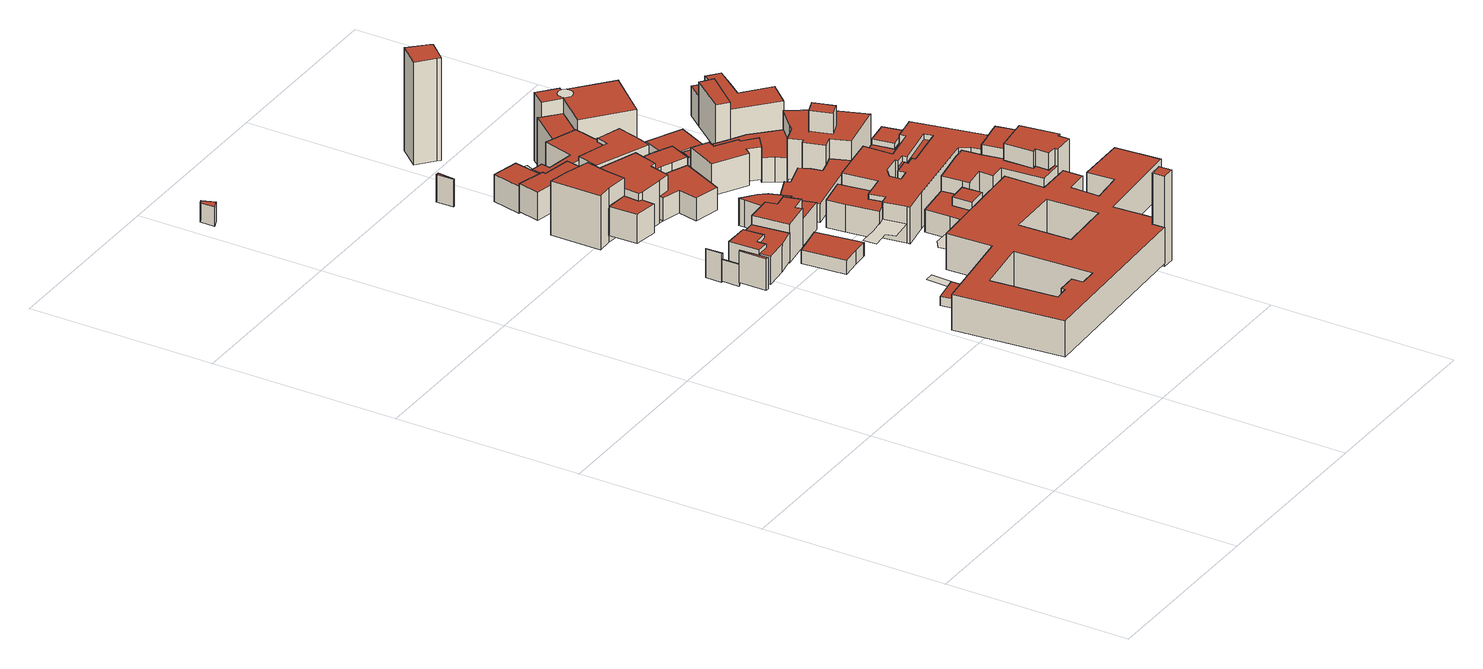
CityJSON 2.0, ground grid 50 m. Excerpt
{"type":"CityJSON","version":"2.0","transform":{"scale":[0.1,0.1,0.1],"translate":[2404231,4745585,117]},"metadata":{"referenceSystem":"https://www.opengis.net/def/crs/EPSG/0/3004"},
"CityObjects":{
"building1":{"type":"Building","attributes":{"ELEVATION":147.63,"GRONDA":156.23,"PIEDE":147.63,"ALTEZZA":8.6,"VOLUME":718.62},"geometry":[{"type":"Solid","lod":"2","boundaries":[[[[0,1,2,3]],[[0,3,4,5]],[[3,2,6,4]],[[2,1,7,6]],[[1,0,5,7]],[[5,4,6,7]]]],"semantics":{"surfaces":[{"type":"GroundSurface"},{"type":"WallSurface","hasWindows":1},{"type":"RoofSurface"}],"values":[[0,1,1,1,1,2]]}}]},
"building2":{"type":"Building","attributes":{"ELEVATION":146.5,"GRONDA":152.38,"PIEDE":146.51,"ALTEZZA":5.87,"VOLUME":160.43},"geometry":[{"type":"Solid","lod":"2","boundaries":[[[[8,9,10,11]],[[8,11,12,13]],[[11,10,14,12]],[[10,9,15,14]],[[9,8,13,15]],[[13,12,14,15]]]],"semantics":{"surfaces":[{"type":"GroundSurface"},{"type":"WallSurface","hasWindows":1},{"type":"WallSurface","hasWindows":0},{"type":"RoofSurface"}],"values":[[0,1,1,2,2,3]]}}]},
"building3":{"type":"Building","attributes":{"ELEVATION":149.5,"GRONDA":151.96,"PIEDE":149.51,"ALTEZZA":2.45,"VOLUME":75.44},"geometry":[{"type":"Solid","lod":"2","boundaries":[[[[16,17,18,19,20]],[[16,20,21,22]],[[20,19,23,21]],[[19,18,24,23]],[[18,17,25,24]],[[17,16,22,25]],[[22,21,23,24,25]]]],"semantics":{"surfaces":[{"type":"GroundSurface"},{"type":"WallSurface","hasWindows":1},{"type":"WallSurface","hasWindows":0},{"type":"RoofSurface"}],"values":[[0,1,1,2,1,1,3]]}}]},
"building4":{"type":"Building","attributes":{"ELEVATION":146.25,"GRONDA":153.96,"PIEDE":146.25,"ALTEZZA":7.71,"VOLUME":1064.03},"geometry":[{"type":"Solid","lod":"2","boundaries":[[[[26,27,28,29]],[[26,29,30,31]],[[29,28,32,30]],[[28,27,33,32]],[[27,26,31,33]],[[31,30,32,33]]]],"semantics":{"surfaces":[{"type":"GroundSurface"},{"type":"WallSurface","hasWindows":0},{"type":"WallSurface","hasWindows":1},{"type":"RoofSurface"}],"values":[[0,1,2,2,1,3]]}}]},
"building5":{"type":"Building","attributes":{"ELEVATION":152,"GRONDA":0,"PIEDE":152,"ALTEZZA":0,"VOLUME":0},"geometry":[{"type":"MultiSurface","lod":"0","boundaries":[[[25,34,35,22]]]}]},
"building6":{"type":"Building","attributes":{"ELEVATION":146.75,"GRONDA":155.96,"PIEDE":146.75,"ALTEZZA":9.21,"VOLUME":420.38},"geometry":[{"type":"Solid","lod":"2","boundaries":[[[[36,37,38,39,40,41]],[[36,41,42,43]],[[41,40,44,42]],[[40,39,45,44]],[[39,38,46,45]],[[38,37,47,46]],[[37,36,43,47]],[[43,42,44,45,46,47]]]],"semantics":{"surfaces":[{"type":"GroundSurface"},{"type":"WallSurface","hasWindows":0},{"type":"WallSurface","hasWindows":1},{"type":"RoofSurface"}],"values":[[0,1,1,1,1,2,1,3]]}}]},
"building7":{"type":"Building","attributes":{"ELEVATION":147.45,"GRONDA":155.09,"PIEDE":147.45,"ALTEZZA":7.64,"VOLUME":568.87},"geometry":[{"type":"Solid","lod":"2","boundaries":[[[[48,49,50,51,52,53,54,55,56]],[[48,56,57,58]],[[56,55,59,57]],[[55,54,60,59]],[[54,53,61,60]],[[53,52,62,61]],[[52,51,63,62]],[[51,50,64,63]],[[50,49,65,64]],[[49,48,58,65]],[[58,57,59,60,61,62,63,64,65]]]],"semantics":{"surfaces":[{"type":"GroundSurface"},{"type":"WallSurface","hasWindows":0},{"type":"WallSurface","hasWindows":1},{"type":"RoofSurface"}],"values":[[0,1,1,2,1,1,1,2,2,2,3]]}}]},
"building8":{"type":"Building","attributes":{"ELEVATION":147.99,"GRONDA":151.74,"PIEDE":147.99,"ALTEZZA":3.75,"VOLUME":418.33},"geometry":[{"type":"Solid","lod":"2","boundaries":[[[[66,67,68,69,70,71]],[[66,71,72,73]],[[71,70,74,72]],[[70,69,75,74]],[[69,68,76,75]],[[68,67,77,76]],[[67,66,73,77]],[[73,72,74,75,76,77]]]],"semantics":{"surfaces":[{"type":"GroundSurface"},{"type":"WallSurface","hasWindows":1},{"type":"WallSurface","hasWindows":0},{"type":"RoofSurface"}],"values":[[0,1,1,2,1,1,2,3]]}}]},
"building9":{"type":"Building","attributes":{"ELEVATION":146.97,"GRONDA":154.86,"PIEDE":146.97,"ALTEZZA":7.89,"VOLUME":375.93},"geometry":[{"type":"Solid","lod":"2","boundaries":[[[[78,79,80,81,82,83]],[[78,83,84,85]],[[83,82,86,84]],[[82,81,87,86]],[[81,80,88,87]],[[80,79,89,88]],[[79,78,85,89]],[[85,84,86,87,88,89]]]],"semantics":{"surfaces":[{"type":"GroundSurface"},{"type":"WallSurface","hasWindows":0},{"type":"WallSurface","hasWindows":1},{"type":"RoofSurface"}],"values":[[0,1,2,1,2,1,1,3]]}}]},
"building10":{"type":"Building","attributes":{"ELEVATION":145.1,"GRONDA":159.84,"PIEDE":145.1,"ALTEZZA":14.74,"VOLUME":2563.65},"geometry":[{"type":"Solid","lod":"2","boundaries":[[[[90,91,92,93,94,95,96]],[[90,96,97,98]],[[96,95,99,97]],[[95,94,100,99]],[[94,93,101,100]],[[93,92,102,101]],[[92,91,103,102]],[[91,90,98,103]],[[98,97,99,100,101,102,103]]]],"semantics":{"surfaces":[{"type":"GroundSurface"},{"type":"WallSurface","hasWindows":1},{"type":"WallSurface","hasWindows":0},{"type":"RoofSurface"}],"values":[[0,1,1,2,1,1,2,1,3]]}}]},
"building11":{"type":"Building","attributes":{"ELEVATION":146.97,"GRONDA":157.47,"PIEDE":146.97,"ALTEZZA":10.5,"VOLUME":938.72},"geometry":[{"type":"Solid","lod":"2","boundaries":[[[[104,105,106,107,108,109,110,111]],[[104,111,112,113]],[[111,110,114,112]],[[110,109,115,114]],[[109,108,116,115]],[[108,107,117,116]],[[107,106,118,117]],[[106,105,119,118]],[[105,104,113,119]],[[113,112,114,115,116,117,118,119]]]],"semantics":{"surfaces":[{"type":"GroundSurface"},{"type":"WallSurface","hasWindows":1},{"type":"WallSurface","hasWindows":0},{"type":"RoofSurface"}],"values":[[0,1,1,2,1,2,2,2,1,3]]}}]},
"building12":{"type":"Building","attributes":{"ELEVATION":150.5,"GRONDA":160.26,"PIEDE":150.5,"ALTEZZA":9.76,"VOLUME":18080.33},"geometry":[{"type":"Solid","lod":"2","boundaries":[[[[120,121,122,123]],[[124,125,126,127,128,129,130,131,132,133,134,135,136,137,138,121,120,139],[140,141,142,143],[144,145,146,147,148,149,150,151]],[[124,139,152,153]],[[139,120,123,152]],[[121,138,154,122]],[[138,137,155,154]],[[137,136,156,155]],[[136,135,157,156]],[[135,134,158,157]],[[134,133,159,158]],[[133,132,160,159]],[[132,131,161,160]],[[131,130,162,161]],[[130,129,163,162]],[[129,128,164,163]],[[128,127,165,164]],[[127,126,166,165]],[[126,125,167,166]],[[125,124,153,167]],[[140,143,168,169]],[[143,142,170,168]],[[142,141,171,170]],[[141,140,169,171]],[[144,151,172,173]],[[151,150,174,172]],[[150,149,175,174]],[[149,148,176,175]],[[148,147,177,176]],[[147,146,178,177]],[[146,145,179,178]],[[145,144,173,179]],[[153,152,123,122,154,155,156,157,158,159,160,161,162,163,164,165,166,167],[169,168,170,171],[173,172,174,175,176,177,178,179]]]],"semantics":{"surfaces":[{"type":"WallSurface","hasWindows":1},{"type":"GroundSurface"},{"type":"WallSurface","hasWindows":0},{"type":"RoofSurface"}],"values":[[0,1,0,2,2,0,0,2,0,0,0,2,0,2,2,0,0,2,2,0,0,2,2,2,0,2,2,0,0,0,0,3]]}}]},
"building13":{"type":"Building","attributes":{"ELEVATION":152.48,"GRONDA":0,"PIEDE":152.48,"ALTEZZA":0,"VOLUME":0},"geometry":[{"type":"MultiSurface","lod":"0","boundaries":[[[180,181,182,183,184,185,186,187,188]]]}]},
"building14":{"type":"Building","attributes":{"ELEVATION":152.21,"GRONDA":0,"PIEDE":152.21,"ALTEZZA":0,"VOLUME":0},"geometry":[{"type":"MultiSurface","lod":"0","boundaries":[[[189,190,191,192,193]]]}]},
"building15":{"type":"Building","attributes":{"ELEVATION":144.74,"GRONDA":152.19,"PIEDE":144.74,"ALTEZZA":7.45,"VOLUME":151.98},"geometry":[{"type":"Solid","lod":"2","boundaries":[[[[194,195,196,197]],[[194,197,198,199]],[[197,196,200,198]],[[196,195,201,200]],[[195,194,199,201]],[[199,198,200,201]]]],"semantics":{"surfaces":[{"type":"GroundSurface"},{"type":"WallSurface","hasWindows":1},{"type":"WallSurface","hasWindows":0},{"type":"RoofSurface"}],"values":[[0,1,1,2,1,3]]}}]},
"building16":{"type":"Building","attributes":{"ELEVATION":147.12,"GRONDA":154.49,"PIEDE":147.12,"ALTEZZA":7.37,"VOLUME":741.38},"geometry":[{"type":"Solid","lod":"2","boundaries":[[[[202,203,204,205,206,207,208,209,210,211,212,213,214,215,216]],[[202,216,217,218]],[[216,215,219,217]],[[215,214,220,219]],[[214,213,221,220]],[[213,212,222,221]],[[212,211,223,222]],[[211,210,224,223]],[[210,209,225,224]],[[209,208,226,225]],[[208,207,227,226]],[[207,206,228,227]],[[206,205,229,228]],[[205,204,230,229]],[[204,203,231,230]],[[203,202,218,231]],[[218,217,219,220,221,222,223,224,225,226,227,228,229,230,231]]]],"semantics":{"surfaces":[{"type":"GroundSurface"},{"type":"WallSurface","hasWindows":0},{"type":"WallSurface","hasWindows":1},{"type":"RoofSurface"}],"values":[[0,1,1,2,1,2,1,2,2,2,2,2,1,1,1,1,3]]}}]},
"building17":{"type":"Building","attributes":{"ELEVATION":145.19,"GRONDA":152.9,"PIEDE":145.19,"ALTEZZA":7.71,"VOLUME":655.94},"geometry":[{"type":"Solid","lod":"2","boundaries":[[[[232,233,234,235,236,237,238,239]],[[232,239,240,241]],[[239,238,242,240]],[[238,237,243,242]],[[237,236,244,243]],[[236,235,245,244]],[[235,234,246,245]],[[234,233,247,246]],[[233,232,241,247]],[[241,240,242,243,244,245,246,247]]]],"semantics":{"surfaces":[{"type":"GroundSurface"},{"type":"WallSurface","hasWindows":1},{"type":"WallSurface","hasWindows":0},{"type":"RoofSurface"}],"values":[[0,1,1,2,1,1,2,1,2,3]]}}]},
"building18":{"type":"Building","attributes":{"ELEVATION":144.65,"GRONDA":152.09,"PIEDE":144.65,"ALTEZZA":7.44,"VOLUME":450.4},"geometry":[{"type":"Solid","lod":"2","boundaries":[[[[248,249,250,251,252]],[[248,252,253,254]],[[252,251,255,253]],[[251,250,256,255]],[[250,249,257,256]],[[249,248,254,257]],[[254,253,255,256,257]]]],"semantics":{"surfaces":[{"type":"GroundSurface"},{"type":"WallSurface","hasWindows":0},{"type":"WallSurface","hasWindows":1},{"type":"RoofSurface"}],"values":[[0,1,2,1,2,2,3]]}}]},
"building19":{"type":"Building","attributes":{"ELEVATION":145.31,"GRONDA":156.93,"PIEDE":145.31,"ALTEZZA":11.62,"VOLUME":2138.58},"geometry":[{"type":"Solid","lod":"2","boundaries":[[[[258,259,260,261,262,263,264,265,266,267]],[[258,267,268,269]],[[267,266,270,268]],[[266,265,271,270]],[[265,264,272,271]],[[264,263,273,272]],[[263,262,274,273]],[[262,261,275,274]],[[261,260,276,275]],[[260,259,277,276]],[[259,258,269,277]],[[269,268,270,271,272,273,274,275,276,277]]]],"semantics":{"surfaces":[{"type":"GroundSurface"},{"type":"WallSurface","hasWindows":1},{"type":"WallSurface","hasWindows":0},{"type":"RoofSurface"}],"values":[[0,1,2,2,1,1,2,1,2,1,2,3]]}}]},
"building20":{"type":"Building","attributes":{"ELEVATION":149.61,"GRONDA":174.24,"PIEDE":149.61,"ALTEZZA":24.63,"VOLUME":284.19},"geometry":[{"type":"Solid","lod":"2","boundaries":[[[[278,279,280,281,282]],[[278,282,283,284]],[[282,281,285,283]],[[281,280,286,285]],[[280,279,287,286]],[[279,278,284,287]],[[284,283,285,286,287]]]],"semantics":{"surfaces":[{"type":"GroundSurface"},{"type":"WallSurface","hasWindows":1},{"type":"WallSurface","hasWindows":0},{"type":"RoofSurface"}],"values":[[0,1,2,1,1,1,3]]}}]},
"building21":{"type":"Building","attributes":{"ELEVATION":148.17,"GRONDA":155.77,"PIEDE":148.17,"ALTEZZA":7.6,"VOLUME":708.4},"geometry":[{"type":"Solid","lod":"2","boundaries":[[[[288,289,290,291,292,293,294,295]],[[288,295,296,297]],[[295,294,298,296]],[[294,293,299,298]],[[293,292,300,299]],[[292,291,301,300]],[[291,290,302,301]],[[290,289,303,302]],[[289,288,297,303]],[[297,296,298,299,300,301,302,303]]]],"semantics":{"surfaces":[{"type":"GroundSurface"},{"type":"WallSurface","hasWindows":0},{"type":"WallSurface","hasWindows":1},{"type":"RoofSurface"}],"values":[[0,1,2,2,2,2,1,2,2,3]]}}]},
"building22":{"type":"Building","attributes":{"ELEVATION":146.54,"GRONDA":152.69,"PIEDE":146.54,"ALTEZZA":6.15,"VOLUME":789.24},"geometry":[{"type":"Solid","lod":"2","boundaries":[[[[304,305,306,307,308,309,310,311,312,313,314]],[[304,314,315,316]],[[314,313,317,315]],[[313,312,318,317]],[[312,311,319,318]],[[311,310,320,319]],[[310,309,321,320]],[[309,308,322,321]],[[308,307,323,322]],[[307,306,324,323]],[[306,305,325,324]],[[305,304,316,325]],[[316,315,317,318,319,320,321,322,323,324,325]]]],"semantics":{"surfaces":[{"type":"GroundSurface"},{"type":"WallSurface","hasWindows":1},{"type":"WallSurface","hasWindows":0},{"type":"RoofSurface"}],"values":[[0,1,1,1,2,2,2,2,2,1,2,1,3]]}}]},
"building23":{"type":"Building","attributes":{"ELEVATION":149.79,"GRONDA":155.87,"PIEDE":149.79,"ALTEZZA":6.08,"VOLUME":456.03},"geometry":[{"type":"Solid","lod":"2","boundaries":[[[[326,327,328,329]],[[330,331,332,327,326,333,334]],[[330,334,335,336]],[[334,333,337,335]],[[333,326,329,337]],[[327,332,338,328]],[[332,331,339,338]],[[331,330,336,339]],[[336,335,337,329,328,338,339]]]],"semantics":{"surfaces":[{"type":"WallSurface","hasWindows":1},{"type":"GroundSurface"},{"type":"WallSurface","hasWindows":0},{"type":"RoofSurface"}],"values":[[0,1,0,0,2,2,0,0,3]]}}]},
"building24":{"type":"Building","attributes":{"ELEVATION":149.79,"GRONDA":158.22,"PIEDE":149.79,"ALTEZZA":8.43,"VOLUME":233.08},"geometry":[{"type":"Solid","lod":"2","boundaries":[[[[340,341,332,331,330]],[[340,330,342,343]],[[330,331,344,342]],[[331,332,345,344]],[[332,341,346,345]],[[341,340,343,346]],[[343,342,344,345,346]]]],"semantics":{"surfaces":[{"type":"GroundSurface"},{"type":"WallSurface","hasWindows":0},{"type":"WallSurface","hasWindows":1},{"type":"RoofSurface"}],"values":[[0,1,2,1,2,2,3]]}}]},
"building25":{"type":"Building","attributes":{"ELEVATION":145.35,"GRONDA":154.94,"PIEDE":145.35,"ALTEZZA":9.59,"VOLUME":631.07},"geometry":[{"type":"Solid","lod":"2","boundaries":[[[[347,348,349,259,258,350,351]],[[347,351,352,353]],[[351,350,354,352]],[[350,258,355,354]],[[258,259,356,355]],[[259,349,357,356]],[[349,348,358,357]],[[348,347,353,358]],[[353,352,354,355,356,357,358]]]],"semantics":{"surfaces":[{"type":"GroundSurface"},{"type":"WallSurface","hasWindows":0},{"type":"WallSurface","hasWindows":1},{"type":"RoofSurface"}],"values":[[0,1,1,1,2,2,2,2,3]]}}]},
"building26":{"type":"Building","attributes":{"ELEVATION":142.61,"GRONDA":152.37,"PIEDE":142.61,"ALTEZZA":9.76,"VOLUME":1288.16},"geometry":[{"type":"Solid","lod":"2","boundaries":[[[[359,360,361,362,363,364,365,366,367,368,369,370,371,372]],[[359,372,373,374]],[[372,371,375,373]],[[371,370,376,375]],[[370,369,377,376]],[[369,368,378,377]],[[368,367,379,378]],[[367,366,380,379]],[[366,365,381,380]],[[365,364,382,381]],[[364,363,383,382]],[[363,362,384,383]],[[362,361,385,384]],[[361,360,386,385]],[[360,359,374,386]],[[374,373,375,376,377,378,379,380,381,382,383,384,385,386]]]],"semantics":{"surfaces":[{"type":"GroundSurface"},{"type":"WallSurface","hasWindows":1},{"type":"WallSurface","hasWindows":0},{"type":"RoofSurface"}],"values":[[0,1,2,1,1,2,2,2,2,1,1,1,2,1,2,3]]}}]},
"building27":{"type":"Building","attributes":{"ELEVATION":147.6,"GRONDA":152.64,"PIEDE":147.6,"ALTEZZA":5.04,"VOLUME":948.86},"geometry":[{"type":"Solid","lod":"2","boundaries":[[[[387,388,389,390,391,392,393,394,395,396]],[[387,396,397,398]],[[396,395,399,397]],[[395,394,400,399]],[[394,393,401,400]],[[393,392,402,401]],[[392,391,403,402]],[[391,390,404,403]],[[390,389,405,404]],[[389,388,406,405]],[[388,387,398,406]],[[398,397,399,400,401,402,403,404,405,406]]]],"semantics":{"surfaces":[{"type":"GroundSurface"},{"type":"WallSurface","hasWindows":0},{"type":"WallSurface","hasWindows":1},{"type":"RoofSurface"}],"values":[[0,1,1,1,1,1,1,2,2,1,2,3]]}}]},
"building28":{"type":"Building","attributes":{"ELEVATION":119.75,"GRONDA":125.12,"PIEDE":119.75,"ALTEZZA":5.37,"VOLUME":209.1},"geometry":[{"type":"Solid","lod":"2","boundaries":[[[[407,408,409,410]],[[407,410,411,412]],[[410,409,413,411]],[[409,408,414,413]],[[408,407,412,414]],[[412,411,413,414]]]],"semantics":{"surfaces":[{"type":"GroundSurface"},{"type":"WallSurface","hasWindows":1},{"type":"WallSurface","hasWindows":0},{"type":"RoofSurface"}],"values":[[0,1,2,2,1,3]]}}]},
"building29":{"type":"Building","attributes":{"ELEVATION":145.38,"GRONDA":153.38,"PIEDE":145.38,"ALTEZZA":8,"VOLUME":998.79},"geometry":[{"type":"Solid","lod":"2","boundaries":[[[[415,416,417,418,419,420,421,422]],[[423,424,425,426,427,428,429,430]],[[423,430,416,415]],[[430,429,417,416]],[[429,428,418,417]],[[428,427,419,418]],[[427,426,420,419]],[[426,425,421,420]],[[425,424,422,421]],[[424,423,415,422]]]],"semantics":{"surfaces":[{"type":"RoofSurface"},{"type":"GroundSurface"},{"type":"WallSurface","hasWindows":1},{"type":"WallSurface","hasWindows":0}],"values":[[0,1,2,3,3,3,2,3,3,2]]}}]},
"building30":{"type":"Building","attributes":{"ELEVATION":142.4,"GRONDA":0,"PIEDE":142.4,"ALTEZZA":0,"VOLUME":0},"geometry":[{"type":"MultiSurface","lod":"0","boundaries":[[[431,432,433,434]]]}]},
"building31":{"type":"Building","attributes":{"ELEVATION":149.25,"GRONDA":159.87,"PIEDE":149.25,"ALTEZZA":10.62,"VOLUME":1851.14},"geometry":[{"type":"Solid","lod":"2","boundaries":[[[[435,436,437,438,439,440,441,442,443,444,445,446,447,448,449,450,451]],[[435,451,452,453]],[[451,450,454,452]],[[450,449,455,454]],[[449,448,456,455]],[[448,447,457,456]],[[447,446,458,457]],[[446,445,459,458]],[[445,444,460,459]],[[444,443,461,460]],[[443,442,462,461]],[[442,441,463,462]],[[441,440,464,463]],[[440,439,465,464]],[[439,438,466,465]],[[438,437,467,466]],[[437,436,468,467]],[[436,435,453,468]],[[453,452,454,455,456,457,458,459,460,461,462,463,464,465,466,467,468]]]],"semantics":{"surfaces":[{"type":"GroundSurface"},{"type":"WallSurface","hasWindows":0},{"type":"WallSurface","hasWindows":1},{"type":"RoofSurface"}],"values":[[0,1,2,2,2,2,2,2,2,2,1,2,2,1,1,2,1,1,3]]}}]},
"building32":{"type":"Building","attributes":{"ELEVATION":146.84,"GRONDA":155.6,"PIEDE":146.84,"ALTEZZA":8.76,"VOLUME":900.7},"geometry":[{"type":"Solid","lod":"2","boundaries":[[[[469,470,471,472,473,474,475,476,477,478]],[[469,478,479,480]],[[478,477,481,479]],[[477,476,482,481]],[[476,475,483,482]],[[475,474,484,483]],[[474,473,485,484]],[[473,472,486,485]],[[472,471,487,486]],[[471,470,488,487]],[[470,469,480,488]],[[480,479,481,482,483,484,485,486,487,488]]]],"semantics":{"surfaces":[{"type":"GroundSurface"},{"type":"WallSurface","hasWindows":1},{"type":"RoofSurface"}],"values":[[0,1,1,1,1,1,1,1,1,1,1,2]]}}]},
"building33":{"type":"Building","attributes":{"ELEVATION":147.28,"GRONDA":157.23,"PIEDE":147.29,"ALTEZZA":9.94,"VOLUME":5735.47},"geometry":[{"type":"Solid","lod":"2","boundaries":[[[[489,490,491,492]],[[490,493,494,491]],[[495,496,497,498]],[[496,499,500,497]],[[499,501,502,500]],[[501,503,504,502]],[[503,505,506,504]],[[505,507,508,506]],[[507,509,510,508]],[[509,511,512,510]],[[511,513,514,512]],[[513,515,516,514]],[[515,517,518,516]],[[517,519,520,518]],[[519,521,522,520]],[[521,523,524,522]],[[523,495,498,524]],[[494,525,526,527,528,529,530,531,532,533,534,535,536,537,538,539,540,541,492,491],[498,497,500,502,504,506,508,510,512,514,516,518,520,522,524]],[[493,490,489,542,543,544,545,546,547,548,549,550,551,552,553,554,555,556,557,558],[495,523,521,519,517,515,513,511,509,507,505,503,501,499,496]],[[493,558,525,494]],[[558,557,526,525]],[[557,556,527,526]],[[556,555,528,527]],[[555,554,529,528]],[[554,553,530,529]],[[553,552,531,530]],[[552,551,532,531]],[[551,550,533,532]],[[550,549,534,533]],[[549,548,535,534]],[[548,547,536,535]],[[547,546,537,536]],[[546,545,538,537]],[[545,544,539,538]],[[544,543,540,539]],[[543,542,541,540]],[[542,489,492,541]]]],"semantics":{"surfaces":[{"type":"WallSurface","hasWindows":0},{"type":"WallSurface","hasWindows":1},{"type":"RoofSurface"},{"type":"GroundSurface"}],"values":[[0,1,1,0,0,0,0,1,0,0,0,1,0,0,1,0,0,2,3,1,1,0,0,0,0,1,1,0,0,0,1,1,1,0,0,1,1]]}}]},
"building34":{"type":"Building","attributes":{"ELEVATION":149.25,"GRONDA":156.27,"PIEDE":149.25,"ALTEZZA":7.02,"VOLUME":69.51},"geometry":[{"type":"Solid","lod":"2","boundaries":[[[[559,435,451,560]],[[559,560,561,562]],[[560,451,563,561]],[[451,435,564,563]],[[435,559,562,564]],[[562,561,563,564]]]],"semantics":{"surfaces":[{"type":"GroundSurface"},{"type":"WallSurface","hasWindows":0},{"type":"RoofSurface"}],"values":[[0,1,1,1,1,2]]}}]},
"building35":{"type":"Building","attributes":{"ELEVATION":149.61,"GRONDA":164.45,"PIEDE":149.61,"ALTEZZA":14.84,"VOLUME":1698.7},"geometry":[{"type":"Solid","lod":"2","boundaries":[[[[565,566,567,568,569,570,571,572,573,574,575]],[[565,575,576,577]],[[575,574,578,576]],[[574,573,579,578]],[[573,572,580,579]],[[572,571,581,580]],[[571,570,582,581]],[[570,569,583,582]],[[569,568,584,583]],[[568,567,585,584]],[[567,566,586,585]],[[566,565,577,586]],[[577,576,578,579,580,581,582,583,584,585,586]]]],"semantics":{"surfaces":[{"type":"GroundSurface"},{"type":"WallSurface","hasWindows":0},{"type":"WallSurface","hasWindows":1},{"type":"RoofSurface"}],"values":[[0,1,2,1,2,2,2,2,2,2,2,2,3]]}}]},
"building36":{"type":"Building","attributes":{"ELEVATION":145.89,"GRONDA":152.66,"PIEDE":145.89,"ALTEZZA":6.77,"VOLUME":1202.62},"geometry":[{"type":"Solid","lod":"2","boundaries":[[[[587,588,589,590,591,592,593,594,595,596,597,598,599,600,601]],[[587,601,602,603]],[[601,600,604,602]],[[600,599,605,604]],[[599,598,606,605]],[[598,597,607,606]],[[597,596,608,607]],[[596,595,609,608]],[[595,594,610,609]],[[594,593,611,610]],[[593,592,612,611]],[[592,591,613,612]],[[591,590,614,613]],[[590,589,615,614]],[[589,588,616,615]],[[588,587,603,616]],[[603,602,604,605,606,607,608,609,610,611,612,613,614,615,616]]]],"semantics":{"surfaces":[{"type":"GroundSurface"},{"type":"WallSurface","hasWindows":0},{"type":"WallSurface","hasWindows":1},{"type":"RoofSurface"}],"values":[[0,1,1,1,2,1,2,1,1,2,2,2,2,1,2,2,3]]}}]},
"building37":{"type":"Building","attributes":{"ELEVATION":148.03,"GRONDA":155.77,"PIEDE":148.04,"ALTEZZA":7.73,"VOLUME":253.2},"geometry":[{"type":"Solid","lod":"2","boundaries":[[[[617,618,619,620,621,622,623,624,625]],[[617,625,626,627]],[[625,624,628,626]],[[624,623,629,628]],[[623,622,630,629]],[[622,621,631,630]],[[621,620,632,631]],[[620,619,633,632]],[[619,618,634,633]],[[618,617,627,634]],[[627,626,628,629,630,631,632,633,634]]]],"semantics":{"surfaces":[{"type":"GroundSurface"},{"type":"WallSurface","hasWindows":1},{"type":"WallSurface","hasWindows":0},{"type":"RoofSurface"}],"values":[[0,1,2,2,1,2,2,1,2,2,3]]}}]},
"building38":{"type":"Building","attributes":{"ELEVATION":149.59,"GRONDA":162.55,"PIEDE":149.6,"ALTEZZA":12.95,"VOLUME":724.4},"geometry":[{"type":"Solid","lod":"2","boundaries":[[[[573,572,635,636,637,638,639]],[[573,639,640,641]],[[639,638,642,640]],[[638,637,643,642]],[[637,636,644,643]],[[636,635,645,644]],[[635,572,646,645]],[[572,573,641,646]],[[641,640,642,643,644,645,646]]]],"semantics":{"surfaces":[{"type":"GroundSurface"},{"type":"WallSurface","hasWindows":0},{"type":"WallSurface","hasWindows":1},{"type":"RoofSurface"}],"values":[[0,1,2,2,1,1,2,1,3]]}}]},
"building39":{"type":"Building","attributes":{"ELEVATION":143.87,"GRONDA":148.62,"PIEDE":143.87,"ALTEZZA":4.75,"VOLUME":490.45},"geometry":[{"type":"Solid","lod":"2","boundaries":[[[[647,648,649,650,651,652]],[[647,652,653,654]],[[652,651,655,653]],[[651,650,656,655]],[[650,649,657,656]],[[649,648,658,657]],[[648,647,654,658]],[[654,653,655,656,657,658]]]],"semantics":{"surfaces":[{"type":"GroundSurface"},{"type":"WallSurface","hasWindows":0},{"type":"RoofSurface"}],"values":[[0,1,1,1,1,1,1,2]]}}]},
"building40":{"type":"Building","attributes":{"ELEVATION":149.25,"GRONDA":155.29,"PIEDE":149.25,"ALTEZZA":6.04,"VOLUME":138.17},"geometry":[{"type":"Solid","lod":"2","boundaries":[[[[659,559,560,660,661]],[[659,661,662,663]],[[661,660,664,662]],[[660,560,665,664]],[[560,559,666,665]],[[559,659,663,666]],[[663,662,664,665,666]]]],"semantics":{"surfaces":[{"type":"GroundSurface"},{"type":"WallSurface","hasWindows":1},{"type":"RoofSurface"}],"values":[[0,1,1,1,1,1,2]]}}]},
"building41":{"type":"Building","attributes":{"ELEVATION":147.3,"GRONDA":154.88,"PIEDE":147.3,"ALTEZZA":7.58,"VOLUME":361.12},"geometry":[{"type":"Solid","lod":"2","boundaries":[[[[493,558,557,556,667,668]],[[493,668,669,670]],[[668,667,671,669]],[[667,556,672,671]],[[556,557,673,672]],[[557,558,674,673]],[[558,493,670,674]],[[670,669,671,672,673,674]]]],"semantics":{"surfaces":[{"type":"GroundSurface"},{"type":"WallSurface","hasWindows":0},{"type":"WallSurface","hasWindows":1},{"type":"RoofSurface"}],"values":[[0,1,1,2,1,1,2,3]]}}]},
"building42":{"type":"Building","attributes":{"ELEVATION":146.9,"GRONDA":163.41,"PIEDE":146.9,"ALTEZZA":16.51,"VOLUME":377.59},"geometry":[{"type":"Solid","lod":"2","boundaries":[[[[675,676,677,678]],[[675,678,679,680]],[[678,677,681,679]],[[677,676,682,681]],[[676,675,680,682]],[[680,679,681,682]]]],"semantics":{"surfaces":[{"type":"GroundSurface"},{"type":"WallSurface","hasWindows":0},{"type":"WallSurface","hasWindows":1},{"type":"RoofSurface"}],"values":[[0,1,2,2,2,3]]}}]},
"building43":{"type":"Building","attributes":{"ELEVATION":146.9,"GRONDA":157.86,"PIEDE":146.9,"ALTEZZA":10.96,"VOLUME":2430.19},"geometry":[{"type":"Solid","lod":"2","boundaries":[[[[683,684,685,686]],[[687,688,689,690,691,692,693,694,695,684,683,696],[675,678,677,676]],[[687,696,697,698]],[[696,683,686,697]],[[684,695,699,685]],[[695,694,700,699]],[[694,693,701,700]],[[693,692,702,701]],[[692,691,703,702]],[[691,690,704,703]],[[690,689,705,704]],[[689,688,706,705]],[[688,687,698,706]],[[675,676,707,708]],[[676,677,709,707]],[[677,678,710,709]],[[678,675,708,710]],[[698,697,686,685,699,700,701,702,703,704,705,706],[708,707,709,710]]]],"semantics":{"surfaces":[{"type":"WallSurface","hasWindows":1},{"type":"GroundSurface"},{"type":"WallSurface","hasWindows":0},{"type":"RoofSurface"}],"values":[[0,1,2,2,2,0,2,2,2,2,0,0,2,2,2,2,2,3]]}}]},
"building44":{"type":"Building","attributes":{"ELEVATION":147.28,"GRONDA":156.4,"PIEDE":147.29,"ALTEZZA":9.11,"VOLUME":330.25},"geometry":[{"type":"Solid","lod":"2","boundaries":[[[[490,493,668,667,711]],[[490,711,712,713]],[[711,667,714,712]],[[667,668,715,714]],[[668,493,716,715]],[[493,490,713,716]],[[713,712,714,715,716]]]],"semantics":{"surfaces":[{"type":"GroundSurface"},{"type":"WallSurface","hasWindows":1},{"type":"WallSurface","hasWindows":0},{"type":"RoofSurface"}],"values":[[0,1,1,1,2,1,3]]}}]},
"building45":{"type":"Building","attributes":{"ELEVATION":147.51,"GRONDA":154.08,"PIEDE":147.51,"ALTEZZA":6.57,"VOLUME":109.4},"geometry":[{"type":"Solid","lod":"2","boundaries":[[[[717,718,719,720]],[[717,720,721,722]],[[720,719,723,721]],[[719,718,724,723]],[[718,717,722,724]],[[722,721,723,724]]]],"semantics":{"surfaces":[{"type":"GroundSurface"},{"type":"WallSurface","hasWindows":0},{"type":"WallSurface","hasWindows":1},{"type":"RoofSurface"}],"values":[[0,1,2,1,2,3]]}}]},
"building46":{"type":"Building","attributes":{"ELEVATION":146.16,"GRONDA":158.18,"PIEDE":146.16,"ALTEZZA":12.02,"VOLUME":531.85},"geometry":[{"type":"Solid","lod":"2","boundaries":[[[[725,726,727,728]],[[725,728,729,730]],[[728,727,731,729]],[[727,726,732,731]],[[726,725,730,732]],[[730,729,731,732]]]],"semantics":{"surfaces":[{"type":"GroundSurface"},{"type":"WallSurface","hasWindows":1},{"type":"WallSurface","hasWindows":0},{"type":"RoofSurface"}],"values":[[0,1,2,1,1,3]]}}]},
"building47":{"type":"Building","attributes":{"ELEVATION":152.47,"GRONDA":0,"PIEDE":152.47,"ALTEZZA":0,"VOLUME":0},"geometry":[{"type":"MultiSurface","lod":"0","boundaries":[[[733,734,735,736,737,738,739,740,741,742,743,744,745,746,747,748,749,750,751,752]]]}]},
"building48":{"type":"Building","attributes":{"ELEVATION":146.15,"GRONDA":156.18,"PIEDE":146.15,"ALTEZZA":10.03,"VOLUME":1310.41},"geometry":[{"type":"Solid","lod":"2","boundaries":[[[[753,754,755,756,757,726,725,758]],[[753,758,759,760]],[[758,725,761,759]],[[725,726,762,761]],[[726,757,763,762]],[[757,756,764,763]],[[756,755,765,764]],[[755,754,766,765]],[[754,753,760,766]],[[760,759,761,762,763,764,765,766]]]],"semantics":{"surfaces":[{"type":"GroundSurface"},{"type":"WallSurface","hasWindows":0},{"type":"WallSurface","hasWindows":1},{"type":"RoofSurface"}],"values":[[0,1,1,2,2,2,2,1,1,3]]}}]},
"building49":{"type":"Building","attributes":{"ELEVATION":146.19,"GRONDA":154.22,"PIEDE":146.19,"ALTEZZA":8.03,"VOLUME":153.51},"geometry":[{"type":"Solid","lod":"2","boundaries":[[[[758,725,728,767]],[[758,767,768,769]],[[767,728,770,768]],[[728,725,771,770]],[[725,758,769,771]],[[769,768,770,771]]]],"semantics":{"surfaces":[{"type":"GroundSurface"},{"type":"WallSurface","hasWindows":1},{"type":"WallSurface","hasWindows":0},{"type":"RoofSurface"}],"values":[[0,1,2,1,2,3]]}}]},
"building50":{"type":"Building","attributes":{"ELEVATION":123.41,"GRONDA":138.02,"PIEDE":123.41,"ALTEZZA":14.61,"VOLUME":978.7},"geometry":[{"type":"Solid","lod":"2","boundaries":[[[[772,773,774,775,776]],[[772,776,777,778]],[[776,775,779,777]],[[775,774,780,779]],[[774,773,781,780]],[[773,772,778,781]],[[778,777,779,780,781]]]],"semantics":{"surfaces":[{"type":"GroundSurface"},{"type":"WallSurface","hasWindows":1},{"type":"WallSurface","hasWindows":0},{"type":"RoofSurface"}],"values":[[0,1,2,2,2,2,3]]}}]},
"building51":{"type":"Building","attributes":{"ELEVATION":123.41,"GRONDA":142.01,"PIEDE":123.41,"ALTEZZA":18.6,"VOLUME":4469.51},"geometry":[{"type":"Solid","lod":"2","boundaries":[[[[782,783,784,774,773,772,785,786,787]],[[782,787,788,789]],[[787,786,790,788]],[[786,785,791,790]],[[785,772,792,791]],[[772,773,793,792]],[[773,774,794,793]],[[774,784,795,794]],[[784,783,796,795]],[[783,782,789,796]],[[789,788,790,791,792,793,794,795,796]]]],"semantics":{"surfaces":[{"type":"GroundSurface"},{"type":"WallSurface","hasWindows":0},{"type":"WallSurface","hasWindows":1},{"type":"RoofSurface"}],"values":[[0,1,2,2,2,1,1,1,1,1,3]]}}]},
"building52":{"type":"Building","attributes":{"ELEVATION":117.05,"GRONDA":145.02,"PIEDE":117.05,"ALTEZZA":27.97,"VOLUME":1321.09},"geometry":[{"type":"Solid","lod":"2","boundaries":[[[[797,798,799,800,801,802]],[[797,802,803,804]],[[802,801,805,803]],[[801,800,806,805]],[[800,799,807,806]],[[799,798,808,807]],[[798,797,804,808]],[[804,803,805,806,807,808]]]],"semantics":{"surfaces":[{"type":"GroundSurface"},{"type":"WallSurface","hasWindows":0},{"type":"RoofSurface"}],"values":[[0,1,1,1,1,1,1,2]]}}]}
},
"vertices":[
[9,864,306],[13,865,306],[18,790,306],[9,789,306],[9,789,392],[9,864,392],[18,790,392],[13,865,392],
[13,865,295],[9,864,295],[9,911,295],[13,911,295],[13,911,354],[13,865,354],[9,911,354],[9,864,354],
[178,395,325],[203,399,325],[202,353,325],[137,345,325],[130,387,325],[130,387,350],[178,395,350],[137,345,350],[202,353,350],[203,399,350],
[13,911,292],[9,911,292],[9,955,292],[10,955,292],[10,955,370],[13,911,370],[9,955,370],[9,911,370],
[204,454,350],[180,453,350],
[39,826,298],[36,908,298],[102,908,298],[106,853,298],[70,850,298],[71,827,298],[71,827,390],[39,826,390],[70,850,390],[106,853,390],[102,908,390],[36,908,390],
[156,812,305],[103,801,305],[40,796,305],[39,826,305],[71,827,305],[70,850,305],[106,853,305],[102,908,305],[145,910,305],[145,910,381],[156,812,381],[102,908,381],[106,853,381],[70,850,381],[71,827,381],[39,826,381],[40,796,381],[103,801,381],
[258,669,310],[253,669,310],[214,667,310],[164,662,310],[152,779,310],[240,795,310],[240,795,347],[258,669,347],[152,779,347],[164,662,347],[214,667,347],[253,669,347],
[109,1237,300],[106,1195,300],[115,1191,300],[112,1157,300],[50,1166,300],[48,1242,300],[48,1242,379],[109,1237,379],[50,1166,379],[112,1157,379],[115,1191,379],[106,1195,379],
[127,1347,281],[116,1295,281],[109,1237,281],[48,1242,281],[9,1242,281],[9,1378,281],[61,1367,281],[61,1367,428],[127,1347,428],[9,1378,428],[9,1242,428],[48,1242,428],[109,1237,428],[116,1295,428],
[235,824,300],[156,812,300],[145,910,300],[216,915,300],[223,885,300],[258,891,300],[270,848,300],[230,841,300],[230,841,405],[235,824,405],[270,848,405],[258,891,405],[223,885,405],[216,915,405],[145,910,405],[156,812,405],
[565,468,335],[266,451,335],[266,451,433],[565,468,433],[657,363,335],[658,310,335],[599,307,335],[599,230,335],[683,238,335],[677,311,335],[810,313,335],[819,191,335],[572,176,335],[579,58,335],[550,56,335],[552,23,335],[61,4,335],[31,296,335],[271,328,335],[567,361,335],[387,324,335],[392,184,335],[530,191,335],[522,328,335],[284,61,335],[276,272,335],[131,252,335],[148,75,335],[186,78,335],[185,89,335],[236,90,335],[238,60,335],[567,361,433],[657,363,433],[271,328,433],[31,296,433],[61,4,433],[552,23,433],[550,56,433],[579,58,433],[572,176,433],[819,191,433],[810,313,433],[677,311,433],[683,238,433],[599,230,433],[599,307,433],[658,310,433],[522,328,433],[387,324,433],[530,191,433],[392,184,433],[238,60,433],[284,61,433],[236,90,433],[185,89,433],[186,78,433],[148,75,433],[131,252,433],[276,272,433],
[371,620,355],[361,681,355],[340,676,355],[303,671,355],[258,669,355],[253,669,355],[256,634,355],[304,639,355],[310,613,355],
[402,520,352],[342,520,352],[320,504,352],[322,483,352],[403,485,352],
[16,1689,277],[11,1643,277],[9,1643,277],[9,1690,277],[9,1690,352],[16,1689,352],[9,1643,352],[11,1643,352],
[235,824,301],[230,841,301],[270,848,301],[258,891,301],[223,885,301],[216,915,301],[214,931,301],[240,938,301],[243,988,301],[243,1003,301],[280,975,301],[296,954,301],[315,901,301],[301,897,301],[319,836,301],[319,836,375],[235,824,375],[301,897,375],[315,901,375],[296,954,375],[280,975,375],[243,1003,375],[243,988,375],[240,938,375],[214,931,375],[216,915,375],[223,885,375],[258,891,375],[270,848,375],[230,841,375],
[135,1474,282],[133,1466,282],[209,1451,282],[207,1440,282],[198,1396,282],[95,1427,282],[49,1437,282],[62,1495,282],[62,1495,359],[135,1474,359],[49,1437,359],[95,1427,359],[198,1396,359],[207,1440,359],[209,1451,359],[133,1466,359],
[141,1506,277],[135,1474,277],[62,1495,277],[80,1574,277],[150,1557,277],[150,1557,351],[141,1506,351],[80,1574,351],[62,1495,351],[135,1474,351],
[265,1298,283],[247,1233,283],[230,1235,283],[216,1181,283],[182,1184,283],[115,1191,283],[106,1195,283],[109,1237,283],[116,1295,283],[127,1347,283],[127,1347,399],[265,1298,399],[116,1295,399],[109,1237,399],[106,1195,399],[115,1191,399],[182,1184,399],[216,1181,399],[230,1235,399],[247,1233,399],
[586,24,326],[552,23,326],[550,56,326],[579,58,326],[585,59,326],[585,59,572],[586,24,572],[579,58,572],[550,56,572],[552,23,572],
[413,734,312],[376,728,312],[384,686,312],[361,681,312],[340,676,312],[327,762,312],[322,811,312],[399,826,312],[399,826,388],[413,734,388],[322,811,388],[327,762,388],[340,676,388],[361,681,388],[384,686,388],[376,728,388],
[247,1233,295],[267,1230,295],[297,1218,295],[339,1200,295],[286,1088,295],[218,1105,295],[229,1158,295],[179,1171,295],[182,1184,295],[216,1181,295],[230,1235,295],[230,1235,357],[247,1233,357],[216,1181,357],[182,1184,357],[179,1171,357],[229,1158,357],[218,1105,357],[286,1088,357],[339,1200,357],[297,1218,357],[267,1230,357],
[402,520,328],[403,485,328],[403,485,389],[402,520,389],[500,546,328],[449,543,328],[451,489,328],[400,588,328],[494,599,328],[494,599,389],[500,546,389],[400,588,389],[451,489,389],[449,543,389],
[501,526,328],[504,493,328],[500,546,412],[501,526,412],[449,543,412],[451,489,412],[504,493,412],
[339,1200,283],[297,1218,283],[267,1230,283],[308,1283,283],[365,1257,283],[365,1257,379],[339,1200,379],[308,1283,379],[265,1298,379],[247,1233,379],[267,1230,379],[297,1218,379],
[334,1437,256],[328,1440,256],[319,1408,256],[232,1434,256],[207,1440,256],[209,1451,256],[133,1466,256],[135,1474,256],[141,1506,256],[174,1500,256],[169,1476,256],[243,1463,256],[266,1544,256],[351,1512,256],[351,1512,354],[334,1437,354],[266,1544,354],[243,1463,354],[169,1476,354],[174,1500,354],[141,1506,354],[135,1474,354],[133,1466,354],[209,1451,354],[207,1440,354],[232,1434,354],[319,1408,354],[328,1440,354],
[508,921,306],[536,930,306],[556,880,306],[344,841,306],[325,940,306],[392,967,306],[397,953,306],[462,972,306],[475,943,306],[481,915,306],[481,915,356],[508,921,356],[475,943,356],[462,972,356],[397,953,356],[392,967,356],[325,940,356],[344,841,356],[556,880,356],[536,930,356],
[32,2304,28],[9,2295,28],[9,2334,28],[18,2338,28],[18,2338,81],[32,2304,81],[9,2334,81],[9,2295,81],
[334,1437,364],[328,1440,364],[319,1408,364],[232,1434,364],[218,1377,364],[363,1320,364],[374,1350,364],[393,1418,364],[334,1437,284],[393,1418,284],[374,1350,284],[363,1320,284],[218,1377,284],[232,1434,284],[319,1408,284],[328,1440,284],
[296,1612,254],[219,1651,254],[196,1608,254],[276,1569,254],
[628,569,322],[639,511,322],[632,511,322],[636,431,322],[647,433,322],[647,396,322],[673,396,322],[673,388,322],[608,386,322],[598,497,322],[558,495,322],[558,533,322],[501,526,322],[500,546,322],[494,599,322],[589,616,322],[622,619,322],[622,619,429],[628,569,429],[589,616,429],[494,599,429],[500,546,429],[501,526,429],[558,533,429],[558,495,429],[598,497,429],[608,386,429],[673,388,429],[673,396,429],[647,396,429],[647,433,429],[636,431,429],[632,511,429],[639,511,429],
[457,1068,298],[431,1094,298],[418,1078,298],[331,1129,298],[370,1210,298],[414,1185,298],[404,1167,298],[460,1132,298],[456,1126,298],[492,1095,298],[492,1095,386],[457,1068,386],[456,1126,386],[460,1132,386],[404,1167,386],[414,1185,386],[370,1210,386],[331,1129,386],[418,1078,386],[431,1094,386],
[712,816,303],[682,811,303],[682,811,402],[712,816,402],[648,805,303],[648,805,402],[543,746,303],[566,749,303],[566,749,402],[543,746,402],[569,737,303],[569,737,402],[681,758,303],[681,758,402],[685,734,303],[685,734,402],[571,715,303],[571,715,402],[570,725,303],[570,725,402],[546,720,303],[546,720,402],[546,730,303],[546,730,402],[502,723,303],[502,723,402],[506,703,303],[506,703,402],[475,697,303],[475,697,402],[472,728,303],[472,728,402],[493,746,303],[493,746,402],[542,753,303],[542,753,402],[652,789,402],[563,772,402],[559,851,402],[426,831,402],[438,738,402],[413,734,402],[376,728,402],[384,686,402],[361,681,402],[371,620,402],[372,611,402],[443,624,402],[666,655,402],[682,630,402],[694,581,402],[718,585,402],[759,593,402],[759,593,303],[718,585,303],[694,581,303],[682,630,303],[666,655,303],[443,624,303],[372,611,303],[371,620,303],[361,681,303],[384,686,303],[376,728,303],[413,734,303],[438,738,303],[426,831,303],[559,851,303],[563,772,303],[652,789,303],
[647,572,322],[641,622,322],[641,622,393],[647,572,393],[622,619,393],[628,569,393],
[729,389,326],[673,388,326],[673,396,326],[647,396,326],[647,433,326],[636,431,326],[632,511,326],[639,511,326],[722,522,326],[737,420,326],[728,418,326],[728,418,475],[729,389,475],[737,420,475],[722,522,475],[639,511,475],[632,511,475],[636,431,475],[647,433,475],[647,396,475],[673,396,475],[673,388,475],
[595,1090,289],[547,1045,289],[531,1030,289],[488,1016,289],[476,1043,289],[457,1068,289],[492,1095,289],[456,1126,289],[460,1132,289],[404,1167,289],[414,1185,289],[370,1210,289],[385,1242,289],[494,1174,289],[531,1154,289],[531,1154,357],[595,1090,357],[494,1174,357],[385,1242,357],[370,1210,357],[414,1185,357],[404,1167,357],[460,1132,357],[456,1126,357],[492,1095,357],[457,1068,357],[476,1043,357],[488,1016,357],[531,1030,357],[547,1045,357],
[546,730,310],[543,746,310],[566,749,310],[569,737,310],[681,758,310],[685,734,310],[571,715,310],[570,725,310],[546,720,310],[546,720,388],[546,730,388],[570,725,388],[571,715,388],[685,734,388],[681,758,388],[569,737,388],[566,749,388],[543,746,388],
[628,569,326],[647,572,326],[694,581,326],[718,585,326],[731,524,326],[731,524,456],[722,522,456],[718,585,456],[694,581,456],[647,572,456],[628,569,456],[639,511,456],
[363,1320,269],[374,1350,269],[422,1328,269],[443,1376,269],[537,1331,269],[501,1256,269],[501,1256,316],[363,1320,316],[537,1331,316],[443,1376,316],[422,1328,316],[374,1350,316],
[694,581,322],[641,625,322],[682,630,322],[682,630,383],[694,581,383],[641,625,383],[641,622,383],[647,572,383],
[610,858,303],[619,800,303],[619,800,379],[648,805,379],[610,858,379],[559,851,379],[563,772,379],[652,789,379],
[598,948,299],[562,935,299],[545,991,299],[581,1005,299],[581,1005,464],[598,948,464],[545,991,464],[562,935,464],
[660,977,299],[640,1022,299],[640,1022,409],[660,977,409],[556,880,299],[536,930,299],[508,921,299],[490,977,299],[502,981,299],[488,1016,299],[531,1030,299],[547,1045,299],[595,1090,299],[686,906,299],[686,906,409],[556,880,409],[595,1090,409],[547,1045,409],[531,1030,409],[488,1016,409],[502,981,409],[490,977,409],[508,921,409],[536,930,409],[562,935,409],[598,948,409],[545,991,409],[581,1005,409],
[671,866,303],[671,866,394],[682,811,394],[610,858,394],[619,800,394],[648,805,394],
[712,816,305],[682,811,305],[671,866,305],[700,870,305],[700,870,371],[712,816,371],[671,866,371],[682,811,371],
[635,1302,292],[560,1214,292],[531,1237,292],[603,1326,292],[603,1326,412],[635,1302,412],[531,1237,412],[560,1214,412],
[488,1600,355],[493,1603,355],[497,1607,355],[499,1613,355],[500,1618,355],[499,1623,355],[496,1629,355],[492,1633,355],[486,1636,355],[480,1636,355],[475,1635,355],[469,1633,355],[465,1628,355],[463,1623,355],[462,1617,355],[463,1611,355],[466,1606,355],[470,1602,355],[476,1599,355],[482,1599,355],
[696,1319,292],[663,1276,292],[635,1239,292],[706,1180,292],[658,1127,292],[663,1345,292],[663,1345,392],[696,1319,392],[635,1302,392],[560,1214,392],[658,1127,392],[706,1180,392],[635,1239,392],[663,1276,392],
[636,1366,292],[636,1366,372],[663,1345,372],[603,1326,372],[635,1302,372],
[571,1735,64],[611,1701,64],[544,1621,64],[495,1662,64],[562,1743,64],[562,1743,210],[571,1735,210],[495,1662,210],[544,1621,210],[611,1701,210],
[750,1633,64],[684,1558,64],[656,1526,64],[601,1774,64],[649,1732,64],[644,1725,64],[644,1725,250],[750,1633,250],[649,1732,250],[601,1774,250],[571,1735,250],[611,1701,250],[544,1621,250],[656,1526,250],[684,1558,250],
[624,2072,0],[627,2065,0],[584,2017,0],[576,2025,0],[532,2062,0],[580,2116,0],[580,2116,280],[624,2072,280],[532,2062,280],[576,2025,280],[584,2017,280],[627,2065,280]
]}
